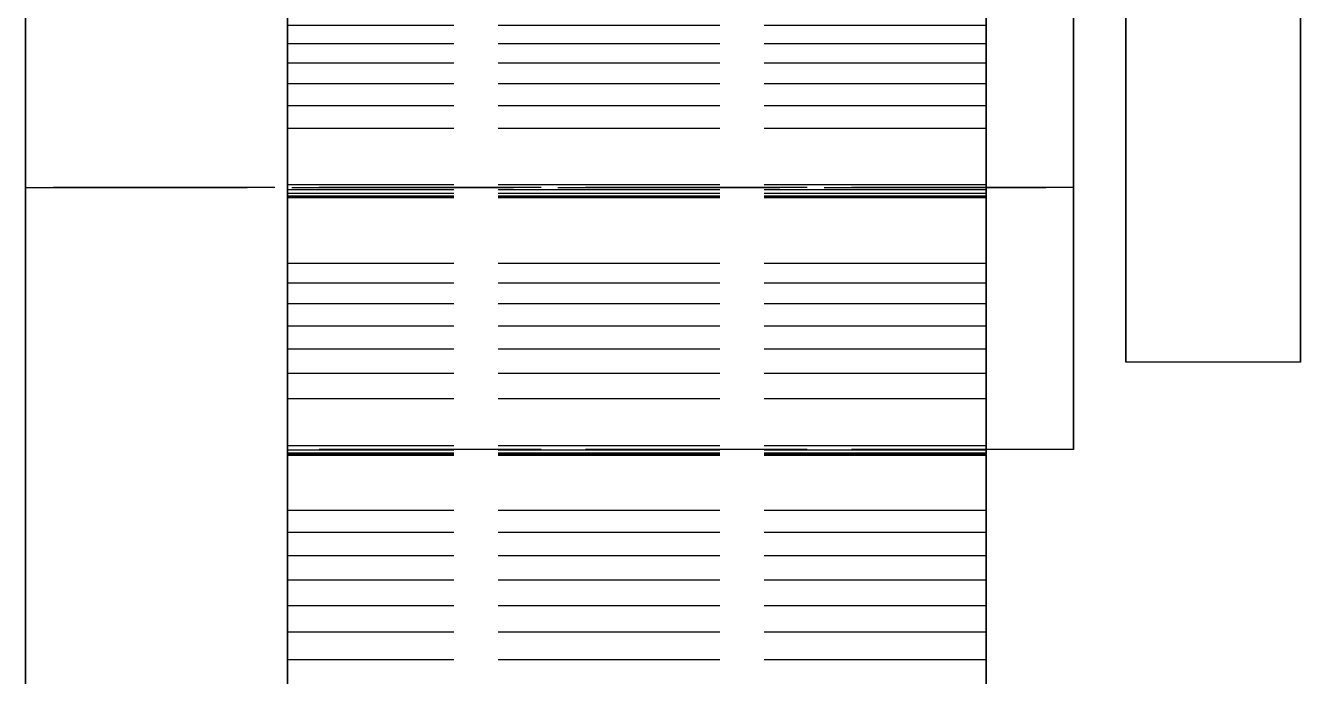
# Model space of a CAD drawing. Header units: millimetres. Extents: x -13 to 272, y -50 to 160.
# Drawn here: x 96.88 to 104.17, y 8.59 to 12.32 of the extents above; entities that cross this region are included whole.
import ezdxf

# ---------------------------------------------------------------- set-up
doc = ezdxf.new("R2010")
doc.units = ezdxf.units.MM
doc.linetypes.add('DASHED', pattern=[1.524, 1.27, -0.254])
doc.layers.add('HIDDEN', color=8, linetype='DASHED')
doc.layers.add('VISIBLE', color=7, linetype='CONTINUOUS')

msp = doc.modelspace()

# ---------------------------------------------------------------- linework, layer by layer
at = {"layer": 'HIDDEN'}
for points in [[(96.875, 24.395), (96.875, 23.6331), (96.875, 22.87119), (96.875, 22.10929), (96.875, 21.34738), (96.875, 20.58548), (96.875, 19.82357), (96.875, 19.06167), (96.875, 18.29976), (96.875, 17.53786), (96.875, 16.77595), (96.875, 16.01405), (96.875, 15.25214), (96.875, 14.49024), (96.875, 13.72833), (96.875, 12.96643), (96.875, 12.20452), (96.875, 11.44262), (96.875, 10.68071), (96.875, 9.91881), (96.875, 9.1569), (96.875, 8.395)], [(98.375, 24.42675), (98.375, 23.72833), (98.375, 23.02992), (98.375, 22.33151), (98.375, 21.6331), (98.375, 20.93468), (98.375, 20.23627), (98.375, 19.53786), (98.375, 18.83944), (98.375, 18.14103), (98.375, 17.44262), (98.375, 16.74421), (98.375, 16.04579), (98.375, 15.34738), (98.375, 14.64897), (98.375, 13.95056), (98.375, 13.25214), (98.375, 12.55373), (98.375, 11.85532), (98.375, 11.1569), (98.375, 10.45849), (98.375, 9.76008), (98.375, 9.06167), (98.375, 8.36325)], [(98.375, 18.52), (98.375, 17.91286), (98.375, 17.30571), (98.375, 16.69857), (98.375, 16.09143), (98.375, 15.48429), (98.375, 14.87714), (98.375, 14.27), (98.375, 13.66286), (98.375, 13.05571), (98.375, 12.44857), (98.375, 11.84143), (98.375, 11.23429), (98.375, 10.62714), (98.375, 10.02), (98.375, 9.41286), (98.375, 8.80571), (98.375, 8.19857)], [(102.375, 18.52), (102.375, 17.91286), (102.375, 17.30571), (102.375, 16.69857), (102.375, 16.09143), (102.375, 15.48429), (102.375, 14.87714), (102.375, 14.27), (102.375, 13.66286), (102.375, 13.05571), (102.375, 12.44857), (102.375, 11.84143), (102.375, 11.23429), (102.375, 10.62714), (102.375, 10.02), (102.375, 9.41286), (102.375, 8.80571), (102.375, 8.19857)], [(98.375, 8.36325), (98.375, 8.71246), (98.375, 9.06167), (98.375, 9.41087), (98.375, 9.76008), (98.375, 10.10929), (98.375, 10.45849), (98.375, 10.8077), (98.375, 11.1569), (98.375, 11.50611), (98.375, 11.85532), (98.375, 12.20452), (98.375, 12.55373), (98.375, 12.90294), (98.375, 13.25214), (98.375, 13.60135), (98.375, 13.95056), (98.375, 14.29976), (98.375, 14.64897), (98.375, 14.99817), (98.375, 15.34738), (98.375, 15.69659), (98.375, 16.04579), (98.375, 16.395)], [(103.175, 12.49024), (103.175, 12.29976), (103.175, 12.10929), (103.175, 11.91881), (103.175, 11.72833), (103.175, 11.53786), (103.175, 11.34738), (103.175, 11.1569), (103.175, 10.96643), (103.175, 10.77595), (103.175, 10.58548), (103.175, 10.395)], [(104.175, 12.49024), (104.175, 12.29976), (104.175, 12.10929), (104.175, 11.91881), (104.175, 11.72833), (104.175, 11.53786), (104.175, 11.34738), (104.175, 11.1569), (104.175, 10.96643), (104.175, 10.77595), (104.175, 10.58548), (104.175, 10.395)], [(98.375, 8.50214), (98.375, 8.80571), (98.375, 9.10929), (98.375, 9.41286), (98.375, 9.71643), (98.375, 10.02), (98.375, 10.32357), (98.375, 10.62714), (98.375, 10.93071), (98.375, 11.23429), (98.375, 11.53786), (98.375, 11.84143), (98.375, 12.145), (98.375, 12.44857)], [(98.375, 12.32409), (98.375, 12.42062)], [(102.375, 8.50214), (102.375, 8.80571), (102.375, 9.10929), (102.375, 9.41286), (102.375, 9.71643), (102.375, 10.02), (102.375, 10.32357), (102.375, 10.62714), (102.375, 10.93071), (102.375, 11.23429), (102.375, 11.53786), (102.375, 11.84143), (102.375, 12.145), (102.375, 12.44857)], [(102.375, 12.32409), (102.375, 12.42062)], [(96.875, 12.34738), (96.875, 12.18865), (96.875, 12.02992), (96.875, 11.87119), (96.875, 11.71246), (96.875, 11.55373), (96.875, 11.395)], [(96.875, 11.395), (96.875, 11.47437), (96.875, 11.55373), (96.875, 11.6331), (96.875, 11.71246), (96.875, 11.79183), (96.875, 11.87119), (96.875, 11.95056), (96.875, 12.02992), (96.875, 12.10929), (96.875, 12.18865), (96.875, 12.26802), (96.875, 12.34738)], [(96.875, 12.34738), (96.875, 12.18865), (96.875, 12.02992), (96.875, 11.87119), (96.875, 11.71246), (96.875, 11.55373), (96.875, 11.395)], [(96.875, 11.395), (96.875, 11.47437), (96.875, 11.55373), (96.875, 11.6331), (96.875, 11.71246), (96.875, 11.79183), (96.875, 11.87119), (96.875, 11.95056), (96.875, 12.02992), (96.875, 12.10929), (96.875, 12.18865), (96.875, 12.26802), (96.875, 12.34738)], [(98.375, 12.37119), (98.375, 12.16484), (98.375, 11.95849), (98.375, 11.75214), (98.375, 11.54579), (98.375, 11.33944), (98.375, 11.1331), (98.375, 10.92675), (98.375, 10.7204), (98.375, 10.51405), (98.375, 10.3077), (98.375, 10.10135), (98.375, 9.895)], [(98.375, 9.895), (98.375, 9.99817), (98.375, 10.10135), (98.375, 10.20452), (98.375, 10.3077), (98.375, 10.41087), (98.375, 10.51405), (98.375, 10.61722), (98.375, 10.7204), (98.375, 10.82357), (98.375, 10.92675), (98.375, 11.02992), (98.375, 11.1331), (98.375, 11.23627), (98.375, 11.33944), (98.375, 11.44262), (98.375, 11.54579), (98.375, 11.64897), (98.375, 11.75214), (98.375, 11.85532), (98.375, 11.95849), (98.375, 12.06167), (98.375, 12.16484), (98.375, 12.26802), (98.375, 12.37119)], [(102.875, 12.37119), (102.875, 12.16484), (102.875, 11.95849), (102.875, 11.75214), (102.875, 11.54579), (102.875, 11.33944), (102.875, 11.1331), (102.875, 10.92675), (102.875, 10.7204), (102.875, 10.51405), (102.875, 10.3077), (102.875, 10.10135), (102.875, 9.895)], [(102.875, 9.895), (102.875, 9.99817), (102.875, 10.10135), (102.875, 10.20452), (102.875, 10.3077), (102.875, 10.41087), (102.875, 10.51405), (102.875, 10.61722), (102.875, 10.7204), (102.875, 10.82357), (102.875, 10.92675), (102.875, 11.02992), (102.875, 11.1331), (102.875, 11.23627), (102.875, 11.33944), (102.875, 11.44262), (102.875, 11.54579), (102.875, 11.64897), (102.875, 11.75214), (102.875, 11.85532), (102.875, 11.95849), (102.875, 12.06167), (102.875, 12.16484), (102.875, 12.26802), (102.875, 12.37119)], [(102.875, 12.34738), (102.875, 12.18865), (102.875, 12.02992), (102.875, 11.87119), (102.875, 11.71246), (102.875, 11.55373), (102.875, 11.395)], [(102.875, 11.395), (102.875, 11.47437), (102.875, 11.55373), (102.875, 11.6331), (102.875, 11.71246), (102.875, 11.79183), (102.875, 11.87119), (102.875, 11.95056), (102.875, 12.02992), (102.875, 12.10929), (102.875, 12.18865), (102.875, 12.26802), (102.875, 12.34738)], [(102.875, 12.34738), (102.875, 12.18865), (102.875, 12.02992), (102.875, 11.87119), (102.875, 11.71246), (102.875, 11.55373), (102.875, 11.395)], [(102.875, 11.395), (102.875, 11.47437), (102.875, 11.55373), (102.875, 11.6331), (102.875, 11.71246), (102.875, 11.79183), (102.875, 11.87119), (102.875, 11.95056), (102.875, 12.02992), (102.875, 12.10929), (102.875, 12.18865), (102.875, 12.26802), (102.875, 12.34738)], [(103.175, 10.395), (103.175, 10.49024), (103.175, 10.58548), (103.175, 10.68071), (103.175, 10.77595), (103.175, 10.87119), (103.175, 10.96643), (103.175, 11.06167), (103.175, 11.1569), (103.175, 11.25214), (103.175, 11.34738), (103.175, 11.44262), (103.175, 11.53786), (103.175, 11.6331), (103.175, 11.72833), (103.175, 11.82357), (103.175, 11.91881), (103.175, 12.01405), (103.175, 12.10929), (103.175, 12.20452), (103.175, 12.29976), (103.175, 12.395)], [(104.175, 10.395), (104.175, 10.49024), (104.175, 10.58548), (104.175, 10.68071), (104.175, 10.77595), (104.175, 10.87119), (104.175, 10.96643), (104.175, 11.06167), (104.175, 11.1569), (104.175, 11.25214), (104.175, 11.34738), (104.175, 11.44262), (104.175, 11.53786), (104.175, 11.6331), (104.175, 11.72833), (104.175, 11.82357), (104.175, 11.91881), (104.175, 12.01405), (104.175, 12.10929), (104.175, 12.20452), (104.175, 12.29976), (104.175, 12.395)], [(98.375, 12.32409), (98.375, 12.21959)], [(98.375, 12.21959), (98.375, 12.32409)], [(102.375, 12.32409), (98.375, 12.32409)], [(102.375, 12.32409), (98.375, 12.32409)], [(102.375, 12.32409), (102.375, 12.21959)], [(102.375, 12.21959), (102.375, 12.32409)], [(98.375, 12.21959), (98.375, 12.10782)], [(98.375, 12.10782), (98.375, 12.21959)], [(102.375, 12.21959), (98.375, 12.21959)], [(102.375, 12.21959), (98.375, 12.21959)], [(102.375, 12.21959), (102.375, 12.10782)], [(102.375, 12.10782), (102.375, 12.21959)], [(98.375, 12.10782), (98.375, 11.9893)], [(98.375, 11.9893), (98.375, 12.10782)], [(102.375, 12.10782), (98.375, 12.10782)], [(102.375, 12.10782), (98.375, 12.10782)], [(102.375, 12.10782), (102.375, 11.9893)], [(102.375, 11.9893), (102.375, 12.10782)], [(98.375, 11.9893), (98.375, 11.86442)], [(98.375, 11.86442), (98.375, 11.9893)], [(102.375, 11.9893), (98.375, 11.9893)], [(102.375, 11.9893), (98.375, 11.9893)], [(102.375, 11.9893), (102.375, 11.86442)], [(102.375, 11.86442), (102.375, 11.9893)], [(98.375, 11.86442), (98.375, 11.73349)], [(98.375, 11.73349), (98.375, 11.86442)], [(102.375, 11.86442), (98.375, 11.86442)], [(102.375, 11.86442), (98.375, 11.86442)], [(102.375, 11.86442), (102.375, 11.73349)], [(102.375, 11.73349), (102.375, 11.86442)], [(98.375, 11.73349), (98.375, 11.41033)], [(98.375, 11.41033), (98.375, 11.73349)], [(102.375, 11.73349), (98.375, 11.73349)], [(102.375, 11.73349), (98.375, 11.73349)], [(102.375, 11.73349), (102.375, 11.41033)], [(102.375, 11.41033), (102.375, 11.73349)], [(96.875, 11.395), (102.875, 11.395)], [(102.875, 11.395), (96.875, 11.395)], [(98.375, 11.41033), (98.375, 11.38256)], [(98.375, 11.38256), (98.375, 11.41033)], [(102.375, 11.41033), (98.375, 11.41033)], [(102.375, 11.41033), (98.375, 11.41033)], [(102.375, 11.41033), (102.375, 11.38256)], [(102.375, 11.38256), (102.375, 11.41033)], [(98.375, 11.38256), (98.375, 11.36102)], [(98.375, 11.36102), (98.375, 11.38256)], [(102.375, 11.38256), (98.375, 11.38256)], [(102.375, 11.38256), (98.375, 11.38256)], [(98.375, 11.36102), (98.375, 11.34595)], [(98.375, 11.34595), (98.375, 11.36102)], [(102.375, 11.36102), (98.375, 11.36102)], [(102.375, 11.36102), (98.375, 11.36102)], [(98.375, 11.34595), (98.375, 11.3377)], [(98.375, 11.3377), (98.375, 11.34595)], [(102.375, 11.34595), (98.375, 11.34595)], [(102.375, 11.34595), (98.375, 11.34595)], [(98.375, 11.33673), (98.375, 11.3437)], [(98.375, 11.3437), (98.375, 10.95997)], [(98.375, 10.95997), (98.375, 11.3437)], [(98.375, 11.3437), (98.375, 11.33673)], [(102.375, 11.3437), (98.375, 11.3437)], [(102.375, 11.3437), (98.375, 11.3437)], [(98.375, 11.3377), (98.375, 11.33673)], [(98.375, 11.33673), (98.375, 11.3377)], [(102.375, 11.3377), (98.375, 11.3377)], [(102.375, 11.3377), (98.375, 11.3377)], [(102.375, 11.33673), (98.375, 11.33673)], [(102.375, 11.33673), (98.375, 11.33673)], [(102.375, 11.38256), (102.375, 11.36102)], [(102.375, 11.36102), (102.375, 11.38256)], [(102.375, 11.36102), (102.375, 11.34595)], [(102.375, 11.34595), (102.375, 11.36102)], [(102.375, 11.34595), (102.375, 11.3377)], [(102.375, 11.3377), (102.375, 11.34595)], [(102.375, 11.33673), (102.375, 11.3437)], [(102.375, 11.3437), (102.375, 10.95997)], [(102.375, 10.95997), (102.375, 11.3437)], [(102.375, 11.3437), (102.375, 11.33673)], [(102.375, 11.3377), (102.375, 11.33673)], [(102.375, 11.33673), (102.375, 11.3377)], [(98.375, 10.95997), (98.375, 10.84825)], [(98.375, 10.84825), (98.375, 10.95997)], [(102.375, 10.95997), (98.375, 10.95997)], [(102.375, 10.95997), (98.375, 10.95997)], [(102.375, 10.95997), (102.375, 10.84825)], [(102.375, 10.84825), (102.375, 10.95997)], [(98.375, 10.84825), (98.375, 10.72878)], [(98.375, 10.72878), (98.375, 10.84825)], [(102.375, 10.84825), (98.375, 10.84825)], [(102.375, 10.84825), (98.375, 10.84825)], [(102.375, 10.84825), (102.375, 10.72878)], [(102.375, 10.72878), (102.375, 10.84825)], [(98.375, 10.72878), (98.375, 10.60228)], [(98.375, 10.60228), (98.375, 10.72878)], [(102.375, 10.72878), (98.375, 10.72878)], [(102.375, 10.72878), (98.375, 10.72878)], [(102.375, 10.72878), (102.375, 10.60228)], [(102.375, 10.60228), (102.375, 10.72878)], [(98.375, 10.60228), (98.375, 10.46925)], [(98.375, 10.46925), (98.375, 10.60228)], [(102.375, 10.60228), (98.375, 10.60228)], [(102.375, 10.60228), (98.375, 10.60228)], [(102.375, 10.60228), (102.375, 10.46925)], [(102.375, 10.46925), (102.375, 10.60228)], [(98.375, 10.46925), (98.375, 10.33008)], [(98.375, 10.33008), (98.375, 10.46925)], [(102.375, 10.46925), (98.375, 10.46925)], [(102.375, 10.46925), (98.375, 10.46925)], [(102.375, 10.46925), (102.375, 10.33008)], [(102.375, 10.33008), (102.375, 10.46925)], [(104.175, 10.395), (103.175, 10.395)], [(98.375, 10.33008), (98.375, 10.18505)], [(98.375, 10.18505), (98.375, 10.33008)], [(102.375, 10.33008), (98.375, 10.33008)], [(102.375, 10.33008), (98.375, 10.33008)], [(102.375, 10.33008), (102.375, 10.18505)], [(102.375, 10.18505), (102.375, 10.33008)], [(98.375, 10.18505), (98.375, 9.87176)], [(98.375, 9.87176), (98.375, 10.18505)], [(102.375, 10.18505), (98.375, 10.18505)], [(102.375, 10.18505), (98.375, 10.18505)], [(102.375, 10.18505), (102.375, 9.87176)], [(102.375, 9.87176), (102.375, 10.18505)], [(98.375, 9.89101), (98.375, 9.91592)], [(98.375, 9.91592), (98.375, 9.54569)], [(98.375, 9.54569), (98.375, 9.91592)], [(98.375, 9.91592), (98.375, 9.89101)], [(102.375, 9.91592), (98.375, 9.91592)], [(102.375, 9.91592), (98.375, 9.91592)], [(102.875, 9.895), (98.375, 9.895)], [(98.375, 9.87381), (98.375, 9.89101)], [(98.375, 9.89101), (98.375, 9.87381)], [(102.375, 9.89101), (98.375, 9.89101)], [(102.375, 9.89101), (98.375, 9.89101)], [(98.375, 9.86366), (98.375, 9.87381)], [(98.375, 9.87381), (98.375, 9.86366)], [(102.375, 9.87381), (98.375, 9.87381)], [(102.375, 9.87381), (98.375, 9.87381)], [(98.375, 9.87176), (98.375, 9.86292)], [(98.375, 9.86292), (98.375, 9.87176)], [(102.375, 9.87176), (98.375, 9.87176)], [(102.375, 9.87176), (98.375, 9.87176)], [(98.375, 9.86014), (98.375, 9.86366)], [(98.375, 9.86366), (98.375, 9.86014)], [(102.375, 9.86366), (98.375, 9.86366)], [(102.375, 9.86366), (98.375, 9.86366)], [(98.375, 9.86292), (98.375, 9.86014)], [(98.375, 9.86014), (98.375, 9.86292)], [(102.375, 9.86292), (98.375, 9.86292)], [(102.375, 9.86292), (98.375, 9.86292)], [(102.375, 9.86014), (98.375, 9.86014)], [(102.375, 9.86014), (98.375, 9.86014)], [(102.375, 9.89101), (102.375, 9.91592)], [(102.375, 9.91592), (102.375, 9.54569)], [(102.375, 9.54569), (102.375, 9.91592)], [(102.375, 9.91592), (102.375, 9.89101)], [(102.375, 9.87381), (102.375, 9.89101)], [(102.375, 9.89101), (102.375, 9.87381)], [(102.375, 9.86366), (102.375, 9.87381)], [(102.375, 9.87381), (102.375, 9.86366)], [(102.375, 9.87176), (102.375, 9.86292)], [(102.375, 9.86292), (102.375, 9.87176)], [(102.375, 9.86014), (102.375, 9.86366)], [(102.375, 9.86366), (102.375, 9.86014)], [(102.375, 9.86292), (102.375, 9.86014)], [(102.375, 9.86014), (102.375, 9.86292)], [(98.375, 9.54569), (98.375, 9.41973)], [(98.375, 9.41973), (98.375, 9.54569)], [(102.375, 9.54569), (98.375, 9.54569)], [(102.375, 9.54569), (98.375, 9.54569)], [(102.375, 9.54569), (102.375, 9.41973)], [(102.375, 9.41973), (102.375, 9.54569)], [(98.375, 9.41973), (98.375, 9.28633)], [(98.375, 9.28633), (98.375, 9.41973)], [(102.375, 9.41973), (98.375, 9.41973)], [(102.375, 9.41973), (98.375, 9.41973)], [(102.375, 9.41973), (102.375, 9.28633)], [(102.375, 9.28633), (102.375, 9.41973)], [(98.375, 9.28633), (98.375, 9.14617)], [(98.375, 9.14617), (98.375, 9.28633)], [(102.375, 9.28633), (98.375, 9.28633)], [(102.375, 9.28633), (98.375, 9.28633)], [(102.375, 9.28633), (102.375, 9.14617)], [(102.375, 9.14617), (102.375, 9.28633)], [(98.375, 9.14617), (98.375, 8.99976)], [(98.375, 8.99976), (98.375, 9.14617)], [(102.375, 9.14617), (98.375, 9.14617)], [(102.375, 9.14617), (98.375, 9.14617)], [(102.375, 9.14617), (102.375, 8.99976)], [(102.375, 8.99976), (102.375, 9.14617)], [(98.375, 8.99976), (98.375, 8.84747)], [(98.375, 8.84747), (98.375, 8.99976)], [(102.375, 8.99976), (98.375, 8.99976)], [(102.375, 8.99976), (98.375, 8.99976)], [(102.375, 8.99976), (102.375, 8.84747)], [(102.375, 8.84747), (102.375, 8.99976)], [(98.375, 8.84747), (98.375, 8.6896)], [(98.375, 8.6896), (98.375, 8.84747)], [(102.375, 8.84747), (98.375, 8.84747)], [(102.375, 8.84747), (98.375, 8.84747)], [(102.375, 8.84747), (102.375, 8.6896)], [(102.375, 8.6896), (102.375, 8.84747)], [(98.375, 8.6896), (98.375, 8.38884)], [(98.375, 8.38884), (98.375, 8.6896)], [(102.375, 8.6896), (98.375, 8.6896)], [(102.375, 8.6896), (98.375, 8.6896)], [(102.375, 8.6896), (102.375, 8.38884)], [(102.375, 8.38884), (102.375, 8.6896)]]:
    msp.add_lwpolyline(points, dxfattribs=at)
at = {"layer": 'VISIBLE'}
msp.add_lwpolyline([(96.875, 8.395), (96.875, 8.77595), (96.875, 9.1569), (96.875, 9.53786), (96.875, 9.91881), (96.875, 10.29976), (96.875, 10.68071), (96.875, 11.06167), (96.875, 11.44262), (96.875, 11.82357), (96.875, 12.20452), (96.875, 12.58548), (96.875, 12.96643), (96.875, 13.34738), (96.875, 13.72833), (96.875, 14.10929), (96.875, 14.49024), (96.875, 14.87119), (96.875, 15.25214), (96.875, 15.6331), (96.875, 16.01405), (96.875, 16.395)], dxfattribs=at)

doc.saveas('drawing.dxf')
